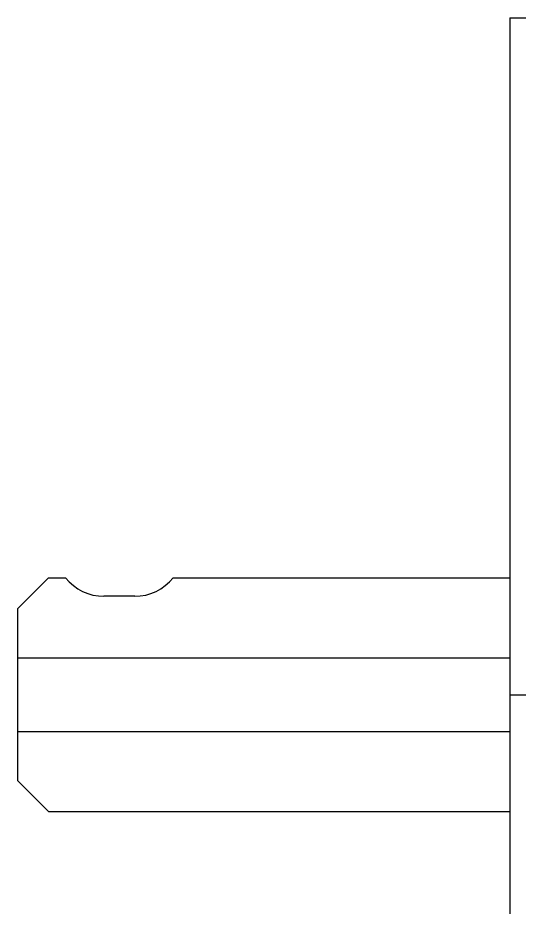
# Model space of a CAD drawing. Extents: x 0 to 420, y 0 to 297.
# Drawn here: x 102.08 to 110.23, y 218.74 to 233.19 of the extents above; entities that cross this region are included whole.
import ezdxf

# ---------------------------------------------------------------- set-up
doc = ezdxf.new("R2010")
doc.units = 0
doc.header["$LTSCALE"] = 23.1
doc.layers.add('10000_FRONT', color=7, linetype='CONTINUOUS')

msp = doc.modelspace()

# ---------------------------------------------------------------- linework, layer by layer
at = {"layer": '10000_FRONT', "color": 7, "linetype": 'CONTINUOUS'}
for p, q in [((110.08, 233.191), (110.08, 143.191)), ((110.08, 233.191), (145.58, 233.191)), ((102.58, 224.091), (102.08, 223.591)), ((102.58, 224.091), (102.855, 224.091)), ((104.604, 224.091), (110.08, 224.091)), ((103.98, 223.791), (103.48, 223.791)), ((102.08, 220.791), (102.08, 223.591)), ((102.08, 222.791), (110.08, 222.791)), ((110.08, 222.191), (145.58, 222.191)), ((102.08, 221.591), (110.08, 221.591)), ((102.08, 220.791), (102.58, 220.291)), ((102.58, 220.291), (110.08, 220.291))]:
    msp.add_line(p, q, dxfattribs=at)
for centre, start, end in [((103.48, 224.591), 218.6822, 270), ((103.98, 224.591), 270, 321.3178)]:
    msp.add_arc(centre, 0.8, start, end, dxfattribs=at)

doc.saveas('drawing.dxf')
